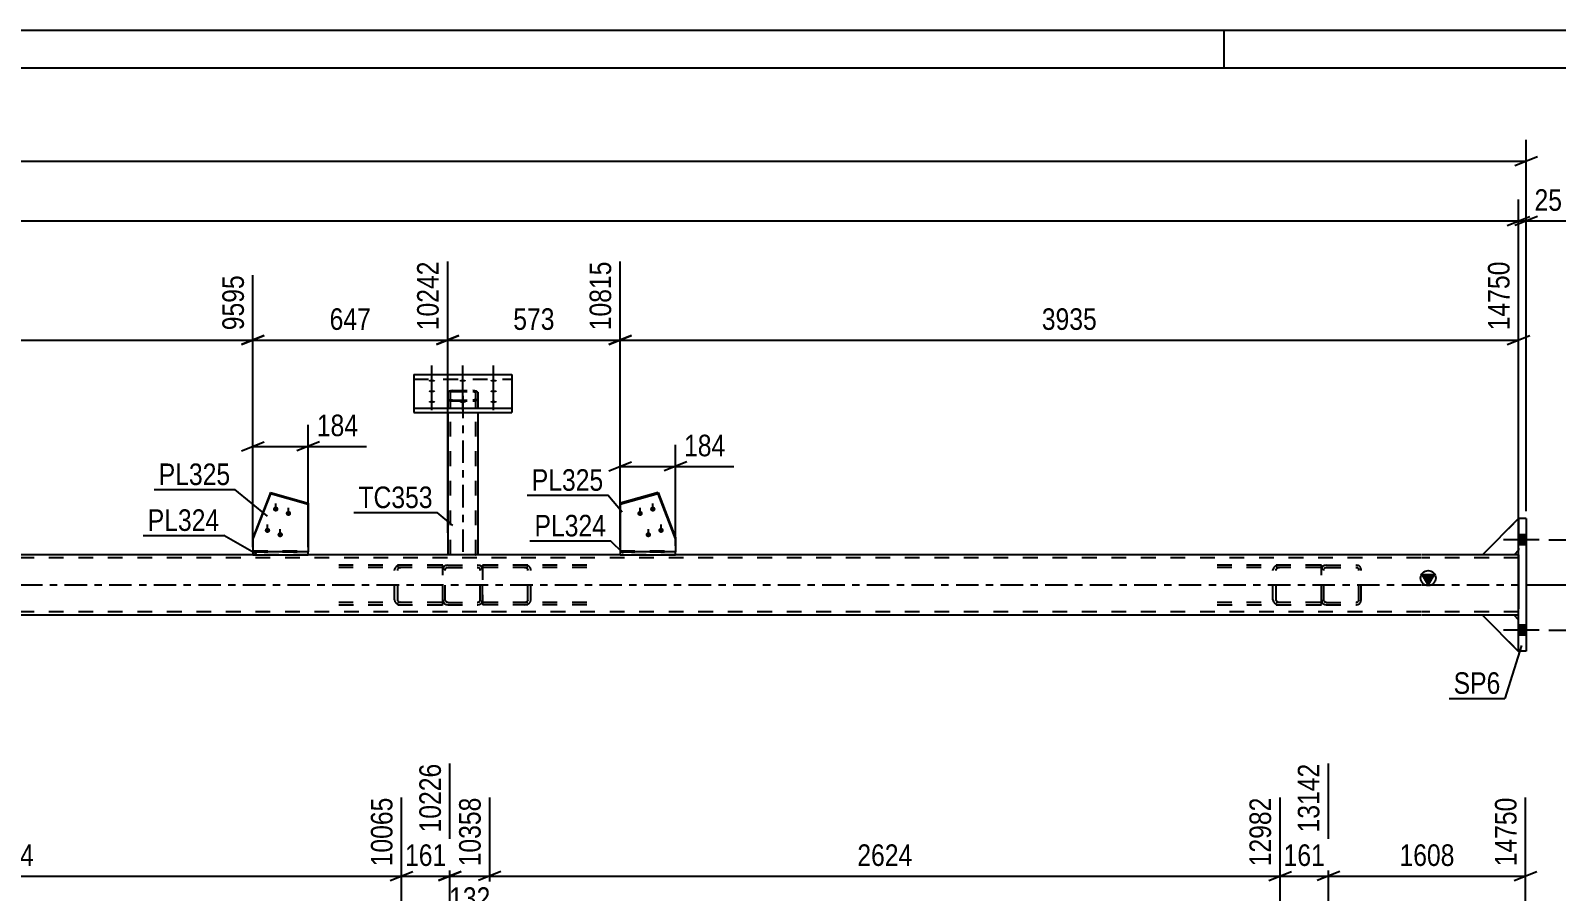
# Model space of a CAD drawing. Header units: millimetres. Extents: x 0 to 841, y 0 to 594.
# Drawn here: x 472.5 to 675.1, y 479.6 to 594 of the extents above; entities that cross this region are included whole.
import ezdxf

# ---------------------------------------------------------------- set-up
doc = ezdxf.new("R2010")
doc.units = ezdxf.units.MM
doc.linetypes.add('DXK_LINE_DOT2', pattern=[3.9198, 1.9599, -1.9599])
doc.linetypes.add('DXK_LINE_DOT3', pattern=[5.9187, 2.979, -0.9799, 0.9799, -0.9799])
doc.styles.add('Arial Narrow', font='ARIALN.TTF', dxfattribs={"height": 0.2})

# ---------------------------------------------------------------- blocks, each defined once
blk = doc.blocks.new('Unknown-122570250-1133')
at = {"color": 5, "linetype": 'Continuous'}
for p, q in [((841, 594), (0, 594)), ((631, 589), (631, 594)), ((836, 589), (5, 589))]:
    blk.add_line(p, q, dxfattribs=at)
blk = doc.blocks.new('Part-122570250-2757 - 2685')
at = {"color": 7, "linetype": 'DXK_LINE_DOT2'}
for p, q in [((527.95, 546.03), (527.9, 545.95)), ((527.9, 545.95), (527.9, 543.26)), ((528.09, 546.1), (527.95, 546.03)), ((528.29, 546.15), (528.09, 546.1)), ((528.22, 545.95), (528.24, 545.99)), ((528.22, 545.95), (528.22, 524.37)), ((528.24, 545.99), (528.31, 546.03)), ((528.54, 546.17), (528.29, 546.15)), ((528.31, 546.03), (528.42, 546.05)), ((528.42, 546.05), (528.54, 546.06)), ((528.54, 546.17), (531.26, 546.17)), ((528.54, 546.06), (531.26, 546.06)), ((531.5, 546.15), (531.26, 546.17)), ((531.26, 546.06), (531.38, 546.05)), ((531.38, 546.05), (531.48, 546.03)), ((531.48, 546.03), (531.55, 545.99)), ((531.71, 546.1), (531.5, 546.15)), ((531.55, 545.99), (531.58, 545.95)), ((531.58, 545.95), (531.58, 524.37)), ((531.85, 546.03), (531.71, 546.1)), ((531.9, 545.95), (531.85, 546.03)), ((531.9, 545.95), (531.9, 543.26)), ((527.9, 545.02), (527.95, 544.93)), ((527.95, 544.93), (528.09, 544.86)), ((528.09, 544.86), (528.29, 544.82)), ((528.24, 544.98), (528.22, 545.02)), ((528.31, 544.94), (528.24, 544.98)), ((528.29, 544.82), (528.54, 544.8)), ((528.42, 544.92), (528.31, 544.94)), ((528.54, 544.91), (528.42, 544.92)), ((528.54, 544.91), (531.26, 544.91)), ((528.54, 544.8), (531.26, 544.8)), ((531.38, 544.92), (531.26, 544.91)), ((531.26, 544.8), (531.5, 544.82)), ((531.48, 544.94), (531.38, 544.92)), ((531.55, 544.98), (531.48, 544.94)), ((531.5, 544.82), (531.71, 544.86)), ((531.58, 545.02), (531.55, 544.98)), ((531.71, 544.86), (531.85, 544.93)), ((531.85, 544.93), (531.9, 545.02)), ((527.91, 524.37), (527.9, 524.37)), ((527.9, 524.37), (527.91, 524.37)), ((531.55, 524.37), (531.58, 524.37)), ((531.9, 524.37), (531.89, 524.37)), ((531.89, 524.37), (531.9, 524.37))]:
    blk.add_line(p, q, dxfattribs=at)
at = {"color": 7, "linetype": 'DXK_LINE_DOT3'}
blk.add_line((529.9, 545.48), (529.9, 524.37), dxfattribs=at)
at = {"color": 2, "linetype": 'Continuous'}
for p, q in [((527.9, 543.26), (527.9, 524.37)), ((531.9, 543.26), (531.9, 524.37)), ((531.85, 524.37), (527.91, 524.37)), ((531.89, 524.37), (531.85, 524.37))]:
    blk.add_line(p, q, dxfattribs=at)
blk = doc.blocks.new('Part-122570250-2693 - 2685')
at = {"color": 2, "linetype": 'Continuous'}
for p, q in [((523.4, 548.31), (536.4, 548.31)), ((523.4, 548.31), (523.4, 543.26)), ((536.4, 548.31), (536.4, 543.26)), ((523.4, 543.86), (536.4, 543.86)), ((523.4, 543.26), (536.4, 543.26))]:
    blk.add_line(p, q, dxfattribs=at)
at = {"color": 7, "linetype": 'DXK_LINE_DOT2'}
blk.add_line((523.4, 547.71), (536.4, 547.71), dxfattribs=at)
blk = doc.blocks.new('Bolt-122570250-2695 - 2685')
at = {"linetype": 'Continuous'}
for points in [[(670.11, 527.03), (670.11, 525.71), (671.11, 525.71), (671.11, 527.03)], [(670.11, 527.03), (670.11, 525.71), (671.11, 525.71), (671.11, 527.03)], [(670.11, 515.03), (670.11, 513.71), (671.11, 513.71), (671.11, 515.03)], [(670.11, 515.03), (670.11, 513.71), (671.11, 513.71), (671.11, 515.03)]]:
    blk.add_hatch(color=1, dxfattribs=at).paths.add_polyline_path(points)
at = {"color": 1, "linetype": 'Continuous'}
for p, q in [((671.11, 527.03), (670.11, 527.03)), ((671.11, 527.03), (670.11, 527.03)), ((672.87, 526.37), (668.11, 526.37)), ((672.87, 526.37), (668.11, 526.37)), ((671.11, 525.71), (670.11, 525.71)), ((671.11, 525.71), (670.11, 525.71)), ((671.11, 515.03), (670.11, 515.03)), ((671.11, 515.03), (670.11, 515.03)), ((672.87, 514.37), (668.11, 514.37)), ((672.87, 514.37), (668.11, 514.37)), ((671.11, 513.71), (670.11, 513.71)), ((671.11, 513.71), (670.11, 513.71))]:
    blk.add_line(p, q, dxfattribs=at)
blk = doc.blocks.new('Part-122570250-2779 - 2685')
at = {"color": 2, "linetype": 'Continuous'}
for p, q in [((669.51, 516.34), (665.31, 516.34)), ((665.31, 516.34), (670.11, 511.54)), ((670.11, 515.74), (669.51, 516.34)), ((670.11, 511.57), (670.11, 511.54))]:
    blk.add_line(p, q, dxfattribs=at)
at = {"color": 7, "linetype": 'DXK_LINE_DOT2'}
blk.add_line((670.11, 511.54), (670.11, 515.74), dxfattribs=at)
blk = doc.blocks.new('Part-122570250-2785 - 2685')
at = {"color": 7, "linetype": 'DXK_LINE_DOT2'}
for p, q in [((665.31, 524.37), (670.11, 529.17)), ((670.11, 529.17), (670.11, 524.97)), ((670.11, 524.97), (669.51, 524.37)), ((669.51, 524.37), (665.31, 524.37))]:
    blk.add_line(p, q, dxfattribs=at)
blk = doc.blocks.new('Part-122570250-2801 - 2685')
at = {"color": 7, "linetype": 'DXK_LINE_DOT2'}
for p, q in [((643.79, 523.01), (630.1, 523.01)), ((638.37, 523.01), (638.04, 522.96)), ((643.93, 522.99), (643.79, 523.01)), ((643.93, 517.75), (643.93, 522.99)), ((643.79, 522.69), (630.1, 522.69)), ((637.57, 522.61), (637.5, 522.37)), ((637.5, 518.37), (637.5, 522.37)), ((637.94, 522.37), (637.97, 522.49)), ((637.94, 518.37), (637.94, 522.37)), ((638.21, 522.66), (638.37, 522.69)), ((643.79, 522.69), (643.93, 522.67)), ((643.79, 518.05), (630.1, 518.05)), ((630.1, 517.73), (643.79, 517.73)), ((637.5, 518.37), (637.57, 518.12)), ((637.97, 518.24), (637.94, 518.37)), ((638.04, 517.78), (638.37, 517.73)), ((638.37, 518.05), (638.21, 518.07)), ((643.79, 518.05), (643.93, 518.07)), ((643.79, 517.73), (643.93, 517.75))]:
    blk.add_line(p, q, dxfattribs=at)
for centre, radius, start, end in [((638.24, 522.19), 0.792, 104.8339, 148.0221), ((638.31, 522.28), 0.396, 104.8339, 148.0221), ((638.24, 518.54), 0.792, 211.9779, 255.1661), ((638.31, 518.45), 0.396, 211.9779, 255.1661)]:
    blk.add_arc(centre, radius, start, end, dxfattribs=at)
blk = doc.blocks.new('Part-122570250-2737 - 2685')
at = {"linetype": 'Continuous'}
blk.add_hatch(color=2, dxfattribs=at).paths.add_polyline_path([(658.11, 520.37), (657.31, 521.77), (658.91, 521.77)])
at = {"color": 7, "linetype": 'DXK_LINE_DOT2'}
for p, q in [((657.21, 523.97), (169.26, 523.97)), ((509.39, 524.37), (502.04, 524.37)), ((531.89, 524.37), (527.91, 524.37)), ((558.17, 524.37), (550.81, 524.37)), ((670.11, 523.97), (657.31, 523.97)), ((669.51, 524.37), (665.31, 524.37)), ((670.11, 524.37), (670.11, 523.57)), ((670.11, 524.37), (670.11, 524.13)), ((657.21, 516.77), (169.26, 516.77)), ((670.11, 516.77), (657.31, 516.77)), ((670.11, 516.37), (670.11, 517.17))]:
    blk.add_line(p, q, dxfattribs=at)
at = {"color": 2, "linetype": 'Continuous'}
for p, q in [((502.04, 524.37), (324.84, 524.37)), ((527.91, 524.37), (509.39, 524.37)), ((550.81, 524.37), (531.89, 524.37)), ((657.21, 524.37), (558.17, 524.37)), ((665.31, 524.37), (657.31, 524.37)), ((670.11, 524.37), (669.51, 524.37)), ((670.11, 523.57), (670.11, 517.17)), ((658.11, 520.37), (657.31, 521.77)), ((657.31, 521.77), (658.91, 521.77)), ((658.91, 521.77), (658.11, 520.37)), ((657.21, 516.37), (169.26, 516.37)), ((670.11, 516.37), (657.31, 516.37))]:
    blk.add_line(p, q, dxfattribs=at)
at = {"color": 7, "linetype": 'DXK_LINE_DOT3'}
for p, q in [((169.26, 520.37), (657.21, 520.37)), ((657.31, 520.37), (670.11, 520.37))]:
    blk.add_line(p, q, dxfattribs=at)
at = {"color": 2, "linetype": 'Continuous'}
blk.add_circle((658.11, 521.27), 1, dxfattribs=at)
blk = doc.blocks.new('Bolt-122570250-2738 - 2685')
at = {"linetype": 'Continuous'}
for points in [[(553.45, 530.2), (553.52, 530.19), (553.6, 530.17), (553.66, 530.13), (553.72, 530.09), (553.76, 530.03), (553.79, 529.96), (553.81, 529.89), (553.81, 529.82), (553.79, 529.75), (553.76, 529.69), (553.72, 529.63), (553.66, 529.59), (553.6, 529.55), (553.52, 529.53), (553.45, 529.52), (553.37, 529.53), (553.3, 529.55), (553.24, 529.59), (553.18, 529.63), (553.14, 529.69), (553.11, 529.75), (553.09, 529.82), (553.09, 529.89), (553.11, 529.96), (553.14, 530.03), (553.18, 530.09), (553.24, 530.13), (553.3, 530.17), (553.37, 530.19)], [(555.14, 530.78), (555.22, 530.77), (555.29, 530.75), (555.35, 530.71), (555.41, 530.67), (555.45, 530.61), (555.48, 530.54), (555.5, 530.47), (555.5, 530.4), (555.48, 530.33), (555.45, 530.27), (555.41, 530.21), (555.35, 530.17), (555.29, 530.13), (555.22, 530.11), (555.14, 530.1), (555.07, 530.11), (554.99, 530.13), (554.93, 530.17), (554.87, 530.21), (554.83, 530.27), (554.8, 530.33), (554.78, 530.4), (554.78, 530.47), (554.8, 530.54), (554.83, 530.61), (554.87, 530.67), (554.93, 530.71), (554.99, 530.75), (555.07, 530.77)], [(554.55, 527.37), (554.62, 527.37), (554.69, 527.34), (554.76, 527.31), (554.81, 527.26), (554.86, 527.2), (554.89, 527.14), (554.9, 527.07), (554.9, 527), (554.89, 526.93), (554.86, 526.87), (554.81, 526.81), (554.76, 526.76), (554.69, 526.73), (554.62, 526.7), (554.55, 526.7), (554.47, 526.7), (554.4, 526.73), (554.33, 526.76), (554.28, 526.81), (554.23, 526.87), (554.2, 526.93), (554.19, 527), (554.19, 527.07), (554.2, 527.14), (554.23, 527.2), (554.28, 527.26), (554.33, 527.31), (554.4, 527.34), (554.47, 527.37)], [(556.24, 527.95), (556.31, 527.94), (556.38, 527.92), (556.45, 527.89), (556.5, 527.84), (556.55, 527.78), (556.58, 527.72), (556.6, 527.65), (556.6, 527.58), (556.58, 527.51), (556.55, 527.44), (556.5, 527.39), (556.45, 527.34), (556.38, 527.31), (556.31, 527.28), (556.24, 527.28), (556.16, 527.28), (556.09, 527.31), (556.03, 527.34), (555.97, 527.39), (555.93, 527.44), (555.89, 527.51), (555.88, 527.58), (555.88, 527.65), (555.89, 527.72), (555.93, 527.78), (555.97, 527.84), (556.03, 527.89), (556.09, 527.92), (556.16, 527.94)]]:
    blk.add_hatch(color=1, dxfattribs=at).paths.add_polyline_path(points)
at = {"color": 1, "linetype": 'Continuous'}
for p, q in [((555.14, 530.17), (555.14, 531.19)), ((553.45, 529.59), (553.45, 530.61)), ((554.55, 526.76), (554.55, 527.79)), ((556.24, 527.34), (556.24, 528.37))]:
    blk.add_line(p, q, dxfattribs=at)
blk = doc.blocks.new('Part-122570250-2760 - 2685')
at = {"color": 7, "linetype": 'DXK_LINE_DOT2'}
for p, q in [((527.9, 523.01), (527.65, 522.96)), ((527.9, 523.01), (531.9, 523.01)), ((532.14, 522.96), (531.9, 523.01)), ((527.31, 522.61), (527.26, 522.37)), ((527.26, 518.37), (527.26, 522.37)), ((527.58, 522.37), (527.6, 522.49)), ((527.58, 518.37), (527.58, 522.37)), ((527.78, 522.66), (527.9, 522.69)), ((527.9, 522.69), (531.9, 522.69)), ((531.9, 522.69), (532.02, 522.66)), ((532.19, 522.49), (532.22, 522.37)), ((532.22, 518.37), (532.22, 522.37)), ((532.54, 522.37), (532.49, 522.61)), ((532.54, 518.37), (532.54, 522.37)), ((527.26, 518.37), (527.31, 518.12)), ((527.6, 518.24), (527.58, 518.37)), ((527.65, 517.78), (527.9, 517.73)), ((527.9, 518.05), (527.78, 518.07)), ((527.9, 518.05), (531.9, 518.05)), ((527.9, 517.73), (531.9, 517.73)), ((532.02, 518.07), (531.9, 518.05)), ((531.9, 517.73), (532.14, 517.78)), ((532.22, 518.37), (532.19, 518.24)), ((532.49, 518.12), (532.54, 518.37))]:
    blk.add_line(p, q, dxfattribs=at)
for centre, radius, start, end in [((527.9, 522.37), 0.64, 112.5, 157.5), ((531.9, 522.37), 0.64, 22.5, 67.5), ((527.9, 522.37), 0.32, 112.5, 157.5), ((531.9, 522.37), 0.32, 22.5, 67.5), ((527.9, 518.37), 0.64, 202.5, 247.5), ((527.9, 518.37), 0.32, 202.5, 247.5), ((531.9, 518.37), 0.32, 292.5, 337.5), ((531.9, 518.37), 0.64, 292.5, 337.5)]:
    blk.add_arc(centre, radius, start, end, dxfattribs=at)
blk = doc.blocks.new('Part-122570250-2761 - 2685')
at = {"color": 7, "linetype": 'DXK_LINE_DOT2'}
for p, q in [((644.57, 523.01), (644.32, 522.96)), ((644.57, 523.01), (648.57, 523.01)), ((648.81, 522.96), (648.57, 523.01)), ((643.97, 522.61), (643.93, 522.37)), ((643.93, 518.37), (643.93, 522.37)), ((644.25, 522.37), (644.27, 522.49)), ((644.25, 518.37), (644.25, 522.37)), ((644.44, 522.66), (644.57, 522.69)), ((644.57, 522.69), (648.57, 522.69)), ((648.57, 522.69), (648.69, 522.66)), ((648.86, 522.49), (648.89, 522.37)), ((648.89, 518.37), (648.89, 522.37)), ((649.21, 522.37), (649.16, 522.61)), ((649.21, 518.37), (649.21, 522.37)), ((643.93, 518.37), (643.97, 518.12)), ((644.27, 518.24), (644.25, 518.37)), ((644.32, 517.78), (644.57, 517.73)), ((644.57, 518.05), (644.44, 518.07)), ((644.57, 518.05), (648.57, 518.05)), ((644.57, 517.73), (648.57, 517.73)), ((648.69, 518.07), (648.57, 518.05)), ((648.57, 517.73), (648.81, 517.78)), ((648.89, 518.37), (648.86, 518.24)), ((649.16, 518.12), (649.21, 518.37))]:
    blk.add_line(p, q, dxfattribs=at)
for centre, radius, start, end in [((644.57, 522.37), 0.64, 112.5, 157.5), ((648.57, 522.37), 0.64, 22.5, 67.5), ((644.57, 522.37), 0.32, 112.5, 157.5), ((648.57, 522.37), 0.32, 22.5, 67.5), ((644.57, 518.37), 0.64, 202.5, 247.5), ((644.57, 518.37), 0.32, 202.5, 247.5), ((648.57, 518.37), 0.32, 292.5, 337.5), ((648.57, 518.37), 0.64, 292.5, 337.5)]:
    blk.add_arc(centre, radius, start, end, dxfattribs=at)
blk = doc.blocks.new('Part-122570250-2828 - 2685')
at = {"color": 2, "linetype": 'Continuous'}
for p, q in [((504.37, 532.64), (502.04, 526.64)), ((504.37, 532.48), (502.04, 526.48)), ((504.37, 532.48), (504.37, 532.64)), ((504.37, 532.64), (509.39, 531.21)), ((509.39, 531.05), (504.37, 532.48)), ((509.39, 531.21), (509.39, 524.77)), ((502.04, 526.64), (502.04, 524.77))]:
    blk.add_line(p, q, dxfattribs=at)
at = {"color": 7, "linetype": 'DXK_LINE_DOT2'}
for p, q in [((502.04, 524.91), (509.39, 524.91)), ((502.04, 524.77), (502.04, 524.75)), ((502.04, 524.75), (502.04, 524.77)), ((502.04, 524.75), (509.39, 524.75)), ((509.39, 524.75), (509.39, 524.77)), ((509.39, 524.77), (509.39, 524.75))]:
    blk.add_line(p, q, dxfattribs=at)
blk = doc.blocks.new('Part-122570250-2824 - 2685')
at = {"color": 2, "linetype": 'Continuous'}
for p, q in [((670.11, 511.57), (670.11, 529.17)), ((671.11, 529.17), (670.11, 529.17)), ((671.11, 529.17), (671.11, 511.57)), ((671.11, 511.57), (670.11, 511.57))]:
    blk.add_line(p, q, dxfattribs=at)
blk = doc.blocks.new('Part-122570250-2776 - 2685')
at = {"color": 7, "linetype": 'DXK_LINE_DOT2'}
for p, q in [((532.67, 523.01), (532.54, 522.99)), ((532.54, 522.99), (532.54, 517.75)), ((546.37, 523.01), (532.67, 523.01)), ((538.42, 522.96), (538.09, 523.01)), ((532.67, 522.69), (532.54, 522.67)), ((546.37, 522.69), (532.67, 522.69)), ((538.09, 522.69), (538.26, 522.66)), ((538.49, 522.49), (538.53, 522.37)), ((538.53, 518.37), (538.53, 522.37)), ((538.96, 522.37), (538.89, 522.61)), ((538.96, 518.37), (538.96, 522.37)), ((532.54, 518.07), (532.67, 518.05)), ((532.67, 517.73), (532.54, 517.75)), ((546.37, 518.05), (532.67, 518.05)), ((546.37, 517.73), (532.67, 517.73)), ((538.26, 518.07), (538.09, 518.05)), ((538.09, 517.73), (538.42, 517.78)), ((538.53, 518.37), (538.49, 518.24)), ((538.89, 518.12), (538.96, 518.37))]:
    blk.add_line(p, q, dxfattribs=at)
for centre, radius, start, end in [((538.22, 522.19), 0.792, 31.978, 75.1661), ((538.16, 522.28), 0.396, 31.978, 75.1661), ((538.16, 518.45), 0.396, 284.8339, 328.022), ((538.22, 518.54), 0.792, 284.8339, 328.022)]:
    blk.add_arc(centre, radius, start, end, dxfattribs=at)
blk = doc.blocks.new('Part-122570250-2782 - 2685')
at = {"color": 2, "linetype": 'Continuous'}
for p, q in [((665.31, 524.37), (670.11, 529.17)), ((670.11, 524.97), (669.51, 524.37)), ((669.51, 524.37), (665.31, 524.37))]:
    blk.add_line(p, q, dxfattribs=at)
at = {"color": 7, "linetype": 'DXK_LINE_DOT2'}
blk.add_line((670.11, 524.97), (670.11, 529.17), dxfattribs=at)
blk = doc.blocks.new('Part-122570250-2789 - 2685')
at = {"color": 7, "linetype": 'DXK_LINE_DOT2'}
for p, q in [((665.31, 524.37), (670.11, 529.17)), ((670.11, 529.17), (670.11, 524.97)), ((670.11, 524.97), (669.51, 524.37)), ((669.51, 524.37), (665.31, 524.37))]:
    blk.add_line(p, q, dxfattribs=at)
blk = doc.blocks.new('Part-122570250-2790 - 2685')
at = {"color": 2, "linetype": 'Continuous'}
for p, q in [((550.81, 524.77), (550.81, 524.37)), ((558.17, 524.77), (550.81, 524.77)), ((550.81, 524.37), (558.17, 524.37)), ((558.17, 524.37), (558.17, 524.77))]:
    blk.add_line(p, q, dxfattribs=at)
blk = doc.blocks.new('Part-122570250-2793 - 2685')
at = {"color": 2, "linetype": 'Continuous'}
for p, q in [((502.04, 524.77), (502.04, 524.37)), ((509.39, 524.77), (502.04, 524.77)), ((502.04, 524.37), (509.39, 524.37)), ((509.39, 524.37), (509.39, 524.77))]:
    blk.add_line(p, q, dxfattribs=at)
blk = doc.blocks.new('Part-122570250-2798 - 2685')
at = {"color": 7, "linetype": 'DXK_LINE_DOT2'}
for p, q in [((669.51, 516.34), (665.31, 516.34)), ((665.31, 516.34), (670.11, 511.54)), ((670.11, 515.74), (669.51, 516.34)), ((670.11, 511.54), (670.11, 515.74))]:
    blk.add_line(p, q, dxfattribs=at)
blk = doc.blocks.new('Part-122570250-2800 - 2685')
at = {"color": 7, "linetype": 'DXK_LINE_DOT2'}
for p, q in [((527.12, 523.01), (513.43, 523.01)), ((521.7, 523.01), (521.37, 522.96)), ((527.26, 522.99), (527.12, 523.01)), ((527.26, 517.75), (527.26, 522.99)), ((527.12, 522.69), (513.43, 522.69)), ((520.9, 522.61), (520.84, 522.37)), ((520.84, 518.37), (520.84, 522.37)), ((521.27, 522.37), (521.3, 522.49)), ((521.27, 518.37), (521.27, 522.37)), ((521.54, 522.66), (521.7, 522.69)), ((527.12, 522.69), (527.26, 522.67)), ((527.12, 518.05), (513.43, 518.05)), ((513.43, 517.73), (527.12, 517.73)), ((520.84, 518.37), (520.9, 518.12)), ((521.3, 518.24), (521.27, 518.37)), ((521.37, 517.78), (521.7, 517.73)), ((521.7, 518.05), (521.54, 518.07)), ((527.12, 518.05), (527.26, 518.07)), ((527.12, 517.73), (527.26, 517.75))]:
    blk.add_line(p, q, dxfattribs=at)
for centre, radius, start, end in [((521.58, 522.19), 0.792, 104.8339, 148.0221), ((521.64, 522.28), 0.396, 104.8339, 148.0221), ((521.58, 518.54), 0.792, 211.9779, 255.1661), ((521.64, 518.45), 0.396, 211.9779, 255.1661)]:
    blk.add_arc(centre, radius, start, end, dxfattribs=at)
blk = doc.blocks.new('Part-122570250-2809 - 2685')
at = {"color": 7, "linetype": 'DXK_LINE_DOT2'}
for p, q in [((669.51, 516.34), (665.31, 516.34)), ((665.31, 516.34), (670.11, 511.54)), ((670.11, 515.74), (669.51, 516.34)), ((670.11, 511.54), (670.11, 515.74))]:
    blk.add_line(p, q, dxfattribs=at)
blk = doc.blocks.new('Bolt-122570250-2810 - 2685')
at = {"linetype": 'Continuous'}
for points in [[(505.06, 530.78), (505.14, 530.77), (505.21, 530.75), (505.28, 530.71), (505.33, 530.67), (505.38, 530.61), (505.41, 530.54), (505.42, 530.47), (505.42, 530.4), (505.41, 530.33), (505.38, 530.27), (505.33, 530.21), (505.28, 530.17), (505.21, 530.13), (505.14, 530.11), (505.06, 530.1), (504.99, 530.11), (504.92, 530.13), (504.85, 530.17), (504.8, 530.21), (504.75, 530.27), (504.72, 530.33), (504.71, 530.4), (504.71, 530.47), (504.72, 530.54), (504.75, 530.61), (504.8, 530.67), (504.85, 530.71), (504.92, 530.75), (504.99, 530.77)], [(506.76, 530.2), (506.83, 530.19), (506.9, 530.17), (506.97, 530.13), (507.02, 530.09), (507.07, 530.03), (507.1, 529.96), (507.11, 529.89), (507.11, 529.82), (507.1, 529.75), (507.07, 529.69), (507.02, 529.63), (506.97, 529.59), (506.9, 529.55), (506.83, 529.53), (506.76, 529.52), (506.68, 529.53), (506.61, 529.55), (506.54, 529.59), (506.49, 529.63), (506.44, 529.69), (506.41, 529.75), (506.4, 529.82), (506.4, 529.89), (506.41, 529.96), (506.44, 530.03), (506.49, 530.09), (506.54, 530.13), (506.61, 530.17), (506.68, 530.19)], [(503.97, 527.95), (504.04, 527.94), (504.11, 527.92), (504.18, 527.89), (504.24, 527.84), (504.28, 527.78), (504.31, 527.72), (504.33, 527.65), (504.33, 527.58), (504.31, 527.51), (504.28, 527.44), (504.24, 527.39), (504.18, 527.34), (504.11, 527.31), (504.04, 527.28), (503.97, 527.28), (503.89, 527.28), (503.82, 527.31), (503.76, 527.34), (503.7, 527.39), (503.66, 527.44), (503.63, 527.51), (503.61, 527.58), (503.61, 527.65), (503.63, 527.72), (503.66, 527.78), (503.7, 527.84), (503.76, 527.89), (503.82, 527.92), (503.89, 527.94)], [(505.66, 527.37), (505.73, 527.37), (505.81, 527.34), (505.87, 527.31), (505.93, 527.26), (505.97, 527.2), (506, 527.14), (506.02, 527.07), (506.02, 527), (506, 526.93), (505.97, 526.87), (505.93, 526.81), (505.87, 526.76), (505.81, 526.73), (505.73, 526.7), (505.66, 526.7), (505.58, 526.7), (505.51, 526.73), (505.45, 526.76), (505.39, 526.81), (505.35, 526.87), (505.32, 526.93), (505.3, 527), (505.3, 527.07), (505.32, 527.14), (505.35, 527.2), (505.39, 527.26), (505.45, 527.31), (505.51, 527.34), (505.58, 527.37)]]:
    blk.add_hatch(color=1, dxfattribs=at).paths.add_polyline_path(points)
at = {"color": 1, "linetype": 'Continuous'}
for p, q in [((505.06, 530.17), (505.06, 531.19)), ((506.76, 529.59), (506.76, 530.61)), ((503.97, 527.34), (503.97, 528.37)), ((505.66, 526.76), (505.66, 527.79))]:
    blk.add_line(p, q, dxfattribs=at)
blk = doc.blocks.new('Bolt-122570250-2812 - 2685')
at = {"linetype": 'Continuous'}
for points in [[(525.8, 547.34), (525.71, 547.34), (525.62, 547.35), (525.54, 547.36), (525.47, 547.39), (525.42, 547.41), (525.38, 547.44), (525.36, 547.47), (525.36, 547.5), (525.38, 547.53), (525.42, 547.56), (525.47, 547.59), (525.54, 547.61), (525.62, 547.62), (525.71, 547.63), (525.8, 547.64), (525.89, 547.63), (525.98, 547.62), (526.06, 547.61), (526.13, 547.59), (526.18, 547.56), (526.22, 547.53), (526.24, 547.5), (526.24, 547.47), (526.22, 547.44), (526.18, 547.41), (526.13, 547.39), (526.06, 547.36), (525.98, 547.35), (525.89, 547.34)], [(529.9, 547.34), (529.81, 547.34), (529.72, 547.35), (529.64, 547.36), (529.57, 547.39), (529.52, 547.41), (529.48, 547.44), (529.46, 547.47), (529.46, 547.5), (529.48, 547.53), (529.52, 547.56), (529.57, 547.59), (529.64, 547.61), (529.72, 547.62), (529.81, 547.63), (529.9, 547.64), (529.99, 547.63), (530.08, 547.62), (530.16, 547.61), (530.23, 547.59), (530.28, 547.56), (530.32, 547.53), (530.34, 547.5), (530.34, 547.47), (530.32, 547.44), (530.28, 547.41), (530.23, 547.39), (530.16, 547.36), (530.08, 547.35), (529.99, 547.34)], [(534, 547.34), (533.91, 547.34), (533.82, 547.35), (533.74, 547.36), (533.67, 547.39), (533.62, 547.41), (533.58, 547.44), (533.56, 547.47), (533.56, 547.5), (533.58, 547.53), (533.62, 547.56), (533.67, 547.59), (533.74, 547.61), (533.82, 547.62), (533.91, 547.63), (534, 547.64), (534.09, 547.63), (534.18, 547.62), (534.26, 547.61), (534.33, 547.59), (534.38, 547.56), (534.42, 547.53), (534.44, 547.5), (534.44, 547.47), (534.42, 547.44), (534.38, 547.41), (534.33, 547.39), (534.26, 547.36), (534.18, 547.35), (534.09, 547.34)], [(525.8, 545.93), (525.71, 545.94), (525.62, 545.95), (525.54, 545.96), (525.47, 545.98), (525.42, 546.01), (525.38, 546.04), (525.36, 546.07), (525.36, 546.1), (525.38, 546.13), (525.42, 546.16), (525.47, 546.19), (525.54, 546.21), (525.62, 546.22), (525.71, 546.23), (525.8, 546.23), (525.89, 546.23), (525.98, 546.22), (526.06, 546.21), (526.13, 546.19), (526.18, 546.16), (526.22, 546.13), (526.24, 546.1), (526.24, 546.07), (526.22, 546.04), (526.18, 546.01), (526.13, 545.98), (526.06, 545.96), (525.98, 545.95), (525.89, 545.94)], [(534, 545.93), (533.91, 545.94), (533.82, 545.95), (533.74, 545.96), (533.67, 545.98), (533.62, 546.01), (533.58, 546.04), (533.56, 546.07), (533.56, 546.1), (533.58, 546.13), (533.62, 546.16), (533.67, 546.19), (533.74, 546.21), (533.82, 546.22), (533.91, 546.23), (534, 546.23), (534.09, 546.23), (534.18, 546.22), (534.26, 546.21), (534.33, 546.19), (534.38, 546.16), (534.42, 546.13), (534.44, 546.1), (534.44, 546.07), (534.42, 546.04), (534.38, 546.01), (534.33, 545.98), (534.26, 545.96), (534.18, 545.95), (534.09, 545.94)], [(525.8, 544.53), (525.71, 544.53), (525.62, 544.54), (525.54, 544.56), (525.47, 544.58), (525.42, 544.61), (525.38, 544.64), (525.36, 544.67), (525.36, 544.7), (525.38, 544.73), (525.42, 544.76), (525.47, 544.78), (525.54, 544.8), (525.62, 544.82), (525.71, 544.83), (525.8, 544.83), (525.89, 544.83), (525.98, 544.82), (526.06, 544.8), (526.13, 544.78), (526.18, 544.76), (526.22, 544.73), (526.24, 544.7), (526.24, 544.67), (526.22, 544.64), (526.18, 544.61), (526.13, 544.58), (526.06, 544.56), (525.98, 544.54), (525.89, 544.53)], [(529.9, 544.53), (529.81, 544.53), (529.72, 544.54), (529.64, 544.56), (529.57, 544.58), (529.52, 544.61), (529.48, 544.64), (529.46, 544.67), (529.46, 544.7), (529.48, 544.73), (529.52, 544.76), (529.57, 544.78), (529.64, 544.8), (529.72, 544.82), (529.81, 544.83), (529.9, 544.83), (529.99, 544.83), (530.08, 544.82), (530.16, 544.8), (530.23, 544.78), (530.28, 544.76), (530.32, 544.73), (530.34, 544.7), (530.34, 544.67), (530.32, 544.64), (530.28, 544.61), (530.23, 544.58), (530.16, 544.56), (530.08, 544.54), (529.99, 544.53)], [(534, 544.53), (533.91, 544.53), (533.82, 544.54), (533.74, 544.56), (533.67, 544.58), (533.62, 544.61), (533.58, 544.64), (533.56, 544.67), (533.56, 544.7), (533.58, 544.73), (533.62, 544.76), (533.67, 544.78), (533.74, 544.8), (533.82, 544.82), (533.91, 544.83), (534, 544.83), (534.09, 544.83), (534.18, 544.82), (534.26, 544.8), (534.33, 544.78), (534.38, 544.76), (534.42, 544.73), (534.44, 544.7), (534.44, 544.67), (534.42, 544.64), (534.38, 544.61), (534.33, 544.58), (534.26, 544.56), (534.18, 544.54), (534.09, 544.53)]]:
    blk.add_hatch(color=1, dxfattribs=at).paths.add_polyline_path(points)
at = {"color": 1, "linetype": 'Continuous'}
for p, q in [((525.8, 546.4), (525.8, 549.52)), ((529.9, 546.4), (529.9, 549.52)), ((534, 546.4), (534, 549.52)), ((525.8, 544.99), (525.8, 548.11)), ((534, 544.99), (534, 548.11)), ((525.8, 543.59), (525.8, 546.71)), ((529.9, 543.59), (529.9, 546.71)), ((534, 543.59), (534, 546.71))]:
    blk.add_line(p, q, dxfattribs=at)
blk = doc.blocks.new('Part-122570250-2829 - 2685')
at = {"color": 2, "linetype": 'Continuous'}
for p, q in [((555.84, 532.64), (550.81, 531.21)), ((555.84, 532.48), (550.81, 531.05)), ((550.81, 531.21), (550.81, 524.77)), ((555.84, 532.48), (555.84, 532.64)), ((555.84, 532.64), (558.17, 526.64)), ((558.17, 526.48), (555.84, 532.48)), ((558.17, 526.64), (558.17, 524.77))]:
    blk.add_line(p, q, dxfattribs=at)
at = {"color": 7, "linetype": 'DXK_LINE_DOT2'}
for p, q in [((550.81, 524.91), (558.17, 524.91)), ((550.81, 524.77), (550.81, 524.75)), ((550.81, 524.75), (550.81, 524.77)), ((550.81, 524.75), (558.17, 524.75)), ((558.17, 524.75), (558.17, 524.77)), ((558.17, 524.77), (558.17, 524.75))]:
    blk.add_line(p, q, dxfattribs=at)
blk = doc.blocks.new('StraightDimension-122570250-2089 - 1510')
at = {"color": 7, "linetype": 'Continuous'}
for p, q in [((644.86, 450.71), (644.86, 496.63)), ((671.04, 462.71), (671.04, 492.13)), ((646.36, 482.29), (643.36, 481.09)), ((644.86, 481.69), (671.04, 481.69)), ((669.54, 481.09), (672.54, 482.29))]:
    blk.add_line(p, q, dxfattribs=at)
at = {"color": 0, "linetype": 'Continuous'}
blk.add_wipeout([(670.44, 492.73), (666.24, 492.73), (666.24, 482.39), (670.44, 482.39)], dxfattribs=at)
at = {"color": 0}
blk.add_wipeout([(662.21, 482.44), (662.21, 486.64), (653.7, 486.64), (653.7, 482.44)], dxfattribs=at)
at = {"color": 3, "linetype": 'Continuous', "style": 'Arial Narrow'}
blk.add_text('14750', height=2.863, rotation=90.0002, dxfattribs=at).set_placement((669.84, 482.99))
at = {"color": 3, "style": 'Arial Narrow'}
blk.add_text('1608', height=2.863, dxfattribs=at).set_placement((654.3, 483.04))
blk = doc.blocks.new('StraightDimension-122570250-2095 - 1510')
at = {"color": 7, "linetype": 'Continuous'}
for p, q in [((644.86, 450.71), (644.86, 496.63)), ((638.44, 450.71), (638.44, 492.13)), ((636.94, 481.09), (639.94, 482.29)), ((638.44, 481.69), (644.86, 481.69)), ((646.36, 482.29), (643.36, 481.09))]:
    blk.add_line(p, q, dxfattribs=at)
at = {"color": 0}
blk.add_wipeout([(644.99, 482.44), (644.99, 486.64), (638.31, 486.64), (638.31, 482.44)], dxfattribs=at)
at = {"color": 0, "linetype": 'Continuous'}
blk.add_wipeout([(644.26, 497.23), (640.06, 497.23), (640.06, 486.89), (644.26, 486.89)], dxfattribs=at)
at = {"color": 3, "linetype": 'Continuous', "style": 'Arial Narrow'}
blk.add_text('13142', height=2.863, rotation=90.0002, dxfattribs=at).set_placement((643.66, 487.49))
at = {"color": 3, "style": 'Arial Narrow'}
blk.add_text('161', height=2.863, dxfattribs=at).set_placement((638.91, 483.04))
blk = doc.blocks.new('StraightDimension-122570250-2106 - 1510')
at = {"color": 7, "linetype": 'Continuous'}
for p, q in [((533.48, 450.71), (533.48, 492.13)), ((638.44, 450.71), (638.44, 492.13)), ((534.98, 482.29), (531.98, 481.09)), ((533.48, 481.69), (638.44, 481.69)), ((636.94, 481.09), (639.94, 482.29))]:
    blk.add_line(p, q, dxfattribs=at)
at = {"color": 0, "linetype": 'Continuous'}
blk.add_wipeout([(637.84, 492.73), (633.64, 492.73), (633.64, 482.39), (637.84, 482.39)], dxfattribs=at)
at = {"color": 0}
blk.add_wipeout([(590.21, 482.44), (590.21, 486.64), (581.7, 486.64), (581.7, 482.44)], dxfattribs=at)
at = {"color": 3, "linetype": 'Continuous', "style": 'Arial Narrow'}
blk.add_text('12982', height=2.863, rotation=90.0002, dxfattribs=at).set_placement((637.24, 482.99))
at = {"color": 3, "style": 'Arial Narrow'}
blk.add_text('2624', height=2.863, dxfattribs=at).set_placement((582.3, 483.04))
blk = doc.blocks.new('StraightDimension-122570250-2117 - 1510')
at = {"color": 7, "linetype": 'Continuous'}
for p, q in [((528.2, 450.71), (528.2, 496.63)), ((533.48, 450.71), (533.48, 492.13)), ((526.7, 481.09), (529.7, 482.29)), ((528.2, 481.69), (533.48, 481.69)), ((534.98, 482.29), (531.98, 481.09))]:
    blk.add_line(p, q, dxfattribs=at)
at = {"color": 0, "linetype": 'Continuous'}
blk.add_wipeout([(532.88, 492.73), (528.68, 492.73), (528.68, 482.39), (532.88, 482.39)], dxfattribs=at)
at = {"color": 0}
blk.add_wipeout([(534.18, 476.74), (534.18, 480.94), (527.49, 480.94), (527.49, 476.74)], dxfattribs=at)
at = {"color": 3, "linetype": 'Continuous', "style": 'Arial Narrow'}
blk.add_text('10358', height=2.863, rotation=90.0002, dxfattribs=at).set_placement((532.28, 482.99))
at = {"color": 3, "style": 'Arial Narrow'}
blk.add_text('132', height=2.863, dxfattribs=at).set_placement((528.09, 477.34))
blk = doc.blocks.new('StraightDimension-122570250-2125 - 1510')
at = {"color": 7, "linetype": 'Continuous'}
for p, q in [((528.2, 450.71), (528.2, 496.63)), ((521.77, 450.71), (521.77, 492.13)), ((520.27, 481.09), (523.27, 482.29)), ((521.77, 481.69), (528.2, 481.69)), ((529.7, 482.29), (526.7, 481.09))]:
    blk.add_line(p, q, dxfattribs=at)
at = {"color": 0}
blk.add_wipeout([(528.33, 482.44), (528.33, 486.64), (521.64, 486.64), (521.64, 482.44)], dxfattribs=at)
at = {"color": 0, "linetype": 'Continuous'}
blk.add_wipeout([(527.6, 497.23), (523.4, 497.23), (523.4, 486.89), (527.6, 486.89)], dxfattribs=at)
at = {"color": 3, "linetype": 'Continuous', "style": 'Arial Narrow'}
blk.add_text('10226', height=2.863, rotation=90.0002, dxfattribs=at).set_placement((527, 487.49))
at = {"color": 3, "style": 'Arial Narrow'}
blk.add_text('161', height=2.863, dxfattribs=at).set_placement((522.24, 483.04))
blk = doc.blocks.new('StraightDimension-122570250-2136 - 1510')
at = {"color": 7, "linetype": 'Continuous'}
for p, q in [((521.77, 450.71), (521.77, 492.13)), ((416.81, 450.71), (416.81, 490.3)), ((418.31, 482.29), (415.31, 481.09)), ((416.81, 481.69), (521.77, 481.69)), ((520.27, 481.09), (523.27, 482.29))]:
    blk.add_line(p, q, dxfattribs=at)
at = {"color": 0, "linetype": 'Continuous'}
blk.add_wipeout([(521.17, 492.73), (516.97, 492.73), (516.97, 482.39), (521.17, 482.39)], dxfattribs=at)
at = {"color": 0}
blk.add_wipeout([(473.55, 482.44), (473.55, 486.64), (465.04, 486.64), (465.04, 482.44)], dxfattribs=at)
at = {"color": 3, "linetype": 'Continuous', "style": 'Arial Narrow'}
blk.add_text('10065', height=2.863, rotation=90.0002, dxfattribs=at).set_placement((520.57, 482.99))
at = {"color": 3, "style": 'Arial Narrow'}
blk.add_text('2624', height=2.863, dxfattribs=at).set_placement((465.64, 483.04))
blk = doc.blocks.new('StraightDimension-122570250-2906 - 2685')
at = {"color": 7, "linetype": 'Continuous'}
for p, q in [((670.11, 530.17), (670.11, 571.56)), ((671.11, 530.17), (671.11, 571.56)), ((668.61, 568.11), (671.61, 569.31)), ((672.61, 569.31), (669.61, 568.11)), ((670.11, 568.71), (671.11, 568.71))]:
    blk.add_line(p, q, dxfattribs=at)
at = {"color": 0}
blk.add_wipeout([(676.49, 569.46), (676.49, 573.66), (671.63, 573.66), (671.63, 569.46)], dxfattribs=at)
at = {"color": 7, "linetype": 'Continuous'}
blk.add_line((671.11, 568.71), (677.01, 568.71), dxfattribs=at)
blk.add_line((671.11, 568.71), (677.01, 568.71), dxfattribs=at)
at = {"color": 3, "style": 'Arial Narrow'}
blk.add_text('25', height=2.863, dxfattribs=at).set_placement((672.23, 570.06))
blk = doc.blocks.new('StraightDimension-122570250-2854 - 2685')
at = {"color": 7, "linetype": 'Continuous'}
for p, q in [((670.11, 530.17), (670.11, 571.56)), ((156.36, 568.71), (670.11, 568.71)), ((668.61, 568.11), (671.61, 569.31))]:
    blk.add_line(p, q, dxfattribs=at)
blk = doc.blocks.new('StraightDimension-122570250-8498 - 2685')
at = {"color": 7, "linetype": 'Continuous'}
for p, q in [((502.04, 525.57), (502.04, 541.62)), ((509.39, 525.37), (509.39, 541.62)), ((500.54, 538.17), (503.54, 539.37)), ((510.89, 539.37), (507.89, 538.17)), ((502.04, 538.77), (509.39, 538.77))]:
    blk.add_line(p, q, dxfattribs=at)
at = {"color": 0}
blk.add_wipeout([(516.6, 539.52), (516.6, 543.72), (509.92, 543.72), (509.92, 539.52)], dxfattribs=at)
at = {"color": 7, "linetype": 'Continuous'}
blk.add_line((509.39, 538.77), (517.13, 538.77), dxfattribs=at)
blk.add_line((509.39, 538.77), (517.13, 538.77), dxfattribs=at)
at = {"color": 3, "style": 'Arial Narrow'}
blk.add_text('184', height=2.863, dxfattribs=at).set_placement((510.52, 540.12))
blk = doc.blocks.new('StraightDimension-122570250-2834 - 2685')
at = {"color": 7, "linetype": 'Continuous'}
for p, q in [((671.11, 530.17), (671.11, 579.5)), ((155.36, 576.65), (671.11, 576.65)), ((669.61, 576.05), (672.61, 577.25))]:
    blk.add_line(p, q, dxfattribs=at)
blk = doc.blocks.new('StraightDimension-122570250-3010 - 2685')
at = {"color": 7, "linetype": 'Continuous'}
for p, q in [((682.49, 521.87), (683.69, 518.87)), ((671.11, 520.37), (685.49, 520.37)), ((683.09, 514.37), (683.09, 520.37)), ((683.69, 512.87), (682.49, 515.87)), ((674.11, 514.37), (685.49, 514.37))]:
    blk.add_line(p, q, dxfattribs=at)
at = {"color": 0}
blk.add_wipeout([(682.34, 513.84), (678.14, 513.84), (678.14, 507.16), (682.34, 507.16)], dxfattribs=at)
at = {"color": 7, "linetype": 'Continuous'}
blk.add_line((683.09, 514.37), (683.09, 506.63), dxfattribs=at)
blk.add_line((683.09, 514.37), (683.09, 506.63), dxfattribs=at)
at = {"color": 3, "style": 'Arial Narrow'}
blk.add_text('150', height=2.863, rotation=90.0002, dxfattribs=at).set_placement((681.74, 507.76))
blk = doc.blocks.new('StraightDimension-122570250-3021 - 2685')
at = {"color": 7, "linetype": 'Continuous'}
for p, q in [((682.49, 527.87), (683.69, 524.87)), ((674.11, 526.37), (685.49, 526.37)), ((683.09, 520.37), (683.09, 526.37)), ((683.69, 518.87), (682.49, 521.87)), ((671.11, 520.37), (685.49, 520.37))]:
    blk.add_line(p, q, dxfattribs=at)
at = {"color": 0}
blk.add_wipeout([(682.34, 533.58), (678.14, 533.58), (678.14, 526.89), (682.34, 526.89)], dxfattribs=at)
at = {"color": 7, "linetype": 'Continuous'}
blk.add_line((683.09, 526.37), (683.09, 534.1), dxfattribs=at)
blk.add_line((683.09, 526.37), (683.09, 534.1), dxfattribs=at)
at = {"color": 3, "style": 'Arial Narrow'}
blk.add_text('150', height=2.863, rotation=90.0002, dxfattribs=at).set_placement((681.74, 527.49))
blk = doc.blocks.new('StraightDimension-122570250-8505 - 2685')
at = {"color": 7, "linetype": 'Continuous'}
for p, q in [((550.81, 525.57), (550.81, 538.95)), ((558.17, 525.57), (558.17, 538.95)), ((549.31, 535.5), (552.31, 536.7)), ((550.81, 536.1), (558.17, 536.1)), ((559.67, 536.7), (556.67, 535.5))]:
    blk.add_line(p, q, dxfattribs=at)
at = {"color": 0}
blk.add_wipeout([(565.38, 536.85), (565.38, 541.05), (558.69, 541.05), (558.69, 536.85)], dxfattribs=at)
at = {"color": 7, "linetype": 'Continuous'}
blk.add_line((558.17, 536.1), (565.9, 536.1), dxfattribs=at)
blk.add_line((558.17, 536.1), (565.9, 536.1), dxfattribs=at)
at = {"color": 3, "style": 'Arial Narrow'}
blk.add_text('184', height=2.863, dxfattribs=at).set_placement((559.29, 537.45))
blk = doc.blocks.new('StraightDimension-122570250-8719 - 2685')
at = {"color": 7, "linetype": 'Continuous'}
for p, q in [((550.81, 525.37), (550.81, 563.33)), ((670.11, 525.37), (670.11, 563.33)), ((552.31, 553.49), (549.31, 552.29)), ((668.61, 552.29), (671.61, 553.49)), ((550.81, 552.89), (670.11, 552.89))]:
    blk.add_line(p, q, dxfattribs=at)
at = {"color": 0, "linetype": 'Continuous'}
blk.add_wipeout([(669.51, 563.93), (665.31, 563.93), (665.31, 553.59), (669.51, 553.59)], dxfattribs=at)
at = {"color": 0}
blk.add_wipeout([(614.72, 553.64), (614.72, 557.84), (606.2, 557.84), (606.2, 553.64)], dxfattribs=at)
at = {"color": 3, "linetype": 'Continuous', "style": 'Arial Narrow'}
blk.add_text('14750', height=2.863, rotation=90.0002, dxfattribs=at).set_placement((668.91, 554.19))
at = {"color": 3, "style": 'Arial Narrow'}
blk.add_text('3935', height=2.863, dxfattribs=at).set_placement((606.8, 554.24))
blk = doc.blocks.new('StraightDimension-122570250-8720 - 2685')
at = {"color": 7, "linetype": 'Continuous'}
for p, q in [((527.9, 527.27), (527.9, 563.33)), ((550.81, 525.37), (550.81, 563.33)), ((529.4, 553.49), (526.4, 552.29)), ((549.31, 552.29), (552.31, 553.49)), ((527.9, 552.89), (550.81, 552.89))]:
    blk.add_line(p, q, dxfattribs=at)
at = {"color": 0, "linetype": 'Continuous'}
blk.add_wipeout([(550.21, 563.93), (546.01, 563.93), (546.01, 553.59), (550.21, 553.59)], dxfattribs=at)
at = {"color": 0}
blk.add_wipeout([(542.7, 553.64), (542.7, 557.84), (536.01, 557.84), (536.01, 553.64)], dxfattribs=at)
at = {"color": 3, "linetype": 'Continuous', "style": 'Arial Narrow'}
blk.add_text('10815', height=2.863, rotation=90.0002, dxfattribs=at).set_placement((549.61, 554.19))
at = {"color": 3, "style": 'Arial Narrow'}
blk.add_text('573', height=2.863, dxfattribs=at).set_placement((536.61, 554.24))
blk = doc.blocks.new('StraightDimension-122570250-8721 - 2685')
at = {"color": 7, "linetype": 'Continuous'}
for p, q in [((502.04, 525.37), (502.04, 561.51)), ((527.9, 527.27), (527.9, 563.33)), ((503.54, 553.49), (500.54, 552.29)), ((526.4, 552.29), (529.4, 553.49)), ((502.04, 552.89), (527.9, 552.89))]:
    blk.add_line(p, q, dxfattribs=at)
at = {"color": 0, "linetype": 'Continuous'}
blk.add_wipeout([(527.3, 563.93), (523.1, 563.93), (523.1, 553.59), (527.3, 553.59)], dxfattribs=at)
at = {"color": 0}
blk.add_wipeout([(518.31, 553.64), (518.31, 557.84), (511.62, 557.84), (511.62, 553.64)], dxfattribs=at)
at = {"color": 3, "linetype": 'Continuous', "style": 'Arial Narrow'}
blk.add_text('10242', height=2.863, rotation=90.0002, dxfattribs=at).set_placement((526.7, 554.19))
at = {"color": 3, "style": 'Arial Narrow'}
blk.add_text('647', height=2.863, dxfattribs=at).set_placement((512.22, 554.24))
blk = doc.blocks.new('StraightDimension-122570250-8722 - 2685')
at = {"color": 7, "linetype": 'Continuous'}
for p, q in [((317.48, 525.57), (317.48, 561.51)), ((502.04, 525.37), (502.04, 561.51)), ((318.98, 553.49), (315.98, 552.29)), ((500.54, 552.29), (503.54, 553.49)), ((317.48, 552.89), (502.04, 552.89))]:
    blk.add_line(p, q, dxfattribs=at)
at = {"color": 0, "linetype": 'Continuous'}
blk.add_wipeout([(501.44, 562.11), (497.24, 562.11), (497.24, 553.59), (501.44, 553.59)], dxfattribs=at)
at = {"color": 0}
blk.add_wipeout([(414.02, 553.64), (414.02, 557.84), (405.5, 557.84), (405.5, 553.64)], dxfattribs=at)
at = {"color": 3, "linetype": 'Continuous', "style": 'Arial Narrow'}
blk.add_text('9595', height=2.863, rotation=90.0002, dxfattribs=at).set_placement((500.84, 554.19))
at = {"color": 3, "style": 'Arial Narrow'}
blk.add_text('4614', height=2.863, dxfattribs=at).set_placement((406.1, 554.24))
blk = doc.blocks.new('Mark-122570250-2753 - 2685')
at = {"color": 0}
blk.add_wipeout([(525.91, 530.57), (525.91, 533.57), (516.05, 533.57), (516.05, 530.57)], dxfattribs=at)
blk.add_wipeout([(525.91, 530.57), (525.91, 533.57), (516.05, 533.57), (516.05, 530.57)], dxfattribs=at)
at = {"color": 30, "linetype": 'Continuous'}
for p in [(515.45, 529.97), (528.58, 528.26)]:
    blk.add_line(p, (526.51, 529.97), dxfattribs=at)
at = {"color": 3, "style": 'Arial Narrow'}
blk.add_text('TC353', height=2.863, dxfattribs=at).set_placement((516.05, 530.57))
blk = doc.blocks.new('Mark-122570250-2820 - 2685')
at = {"color": 0}
blk.add_wipeout([(667.7, 505.9), (667.7, 508.9), (661.49, 508.9), (661.49, 505.9)], dxfattribs=at)
blk.add_wipeout([(667.7, 505.9), (667.7, 508.9), (661.49, 508.9), (661.49, 505.9)], dxfattribs=at)
at = {"color": 30, "linetype": 'Continuous'}
for p in [(670.52, 512.3), (660.89, 505.3)]:
    blk.add_line(p, (668.3, 505.3), dxfattribs=at)
at = {"color": 3, "style": 'Arial Narrow'}
blk.add_text('SP6', height=2.863, dxfattribs=at).set_placement((661.49, 505.9))
blk = doc.blocks.new('Mark-122570250-9585 - 2685')
at = {"color": 0}
blk.add_wipeout([(497.58, 527.54), (497.58, 530.54), (488.07, 530.54), (488.07, 527.54)], dxfattribs=at)
blk.add_wipeout([(497.58, 527.54), (497.58, 530.54), (488.07, 530.54), (488.07, 527.54)], dxfattribs=at)
at = {"color": 30, "linetype": 'Continuous'}
for p in [(487.47, 526.94), (502.51, 524.44)]:
    blk.add_line(p, (498.18, 526.94), dxfattribs=at)
at = {"color": 3, "style": 'Arial Narrow'}
blk.add_text('PL324', height=2.863, dxfattribs=at).set_placement((488.07, 527.54))
blk = doc.blocks.new('Mark-122570250-9588 - 2685')
at = {"color": 0}
blk.add_wipeout([(499.03, 533.63), (499.03, 536.63), (489.53, 536.63), (489.53, 533.63)], dxfattribs=at)
blk.add_wipeout([(499.03, 533.63), (499.03, 536.63), (489.53, 536.63), (489.53, 533.63)], dxfattribs=at)
at = {"color": 30, "linetype": 'Continuous'}
for p in [(488.93, 533.03), (503.96, 529.51)]:
    blk.add_line(p, (499.63, 533.03), dxfattribs=at)
at = {"color": 3, "style": 'Arial Narrow'}
blk.add_text('PL325', height=2.863, dxfattribs=at).set_placement((489.53, 533.63))
blk = doc.blocks.new('Mark-122570250-9596 - 2685')
at = {"color": 0}
blk.add_wipeout([(548.93, 526.81), (548.93, 529.81), (539.43, 529.81), (539.43, 526.81)], dxfattribs=at)
blk.add_wipeout([(548.93, 526.81), (548.93, 529.81), (539.43, 529.81), (539.43, 526.81)], dxfattribs=at)
at = {"color": 30, "linetype": 'Continuous'}
for p in [(538.83, 526.21), (551.23, 524.54)]:
    blk.add_line(p, (549.53, 526.21), dxfattribs=at)
at = {"color": 3, "style": 'Arial Narrow'}
blk.add_text('PL324', height=2.863, dxfattribs=at).set_placement((539.43, 526.81))
blk = doc.blocks.new('Mark-122570250-9599 - 2685')
at = {"color": 0}
blk.add_wipeout([(548.57, 532.87), (548.57, 535.87), (539.07, 535.87), (539.07, 532.87)], dxfattribs=at)
blk.add_wipeout([(548.57, 532.87), (548.57, 535.87), (539.07, 535.87), (539.07, 532.87)], dxfattribs=at)
at = {"color": 30, "linetype": 'Continuous'}
for p in [(538.47, 532.27), (551.07, 530.01)]:
    blk.add_line(p, (549.17, 532.27), dxfattribs=at)
at = {"color": 3, "style": 'Arial Narrow'}
blk.add_text('PL325', height=2.863, dxfattribs=at).set_placement((539.07, 532.87))

msp = doc.modelspace()

# ---------------------------------------------------------------- block references
for name in ['Unknown-122570250-1133', 'Bolt-122570250-2812 - 2685', 'Part-122570250-2693 - 2685', 'Part-122570250-2757 - 2685', 'Part-122570250-2828 - 2685', 'Bolt-122570250-2810 - 2685', 'Part-122570250-2829 - 2685', 'Bolt-122570250-2738 - 2685', 'Part-122570250-2785 - 2685', 'Part-122570250-2782 - 2685', 'Part-122570250-2789 - 2685', 'Part-122570250-2824 - 2685', 'Bolt-122570250-2695 - 2685', 'Part-122570250-2737 - 2685', 'Part-122570250-2793 - 2685', 'Part-122570250-2800 - 2685', 'Part-122570250-2760 - 2685', 'Part-122570250-2776 - 2685', 'Part-122570250-2790 - 2685', 'Part-122570250-2801 - 2685', 'Part-122570250-2761 - 2685', 'Part-122570250-2779 - 2685', 'Part-122570250-2798 - 2685', 'Part-122570250-2809 - 2685']:
    msp.add_blockref(name, (0, 0))

# ---------------------------------------------------------------- next in the draw order: block references
for name in ['StraightDimension-122570250-2906 - 2685', 'StraightDimension-122570250-3010 - 2685', 'StraightDimension-122570250-2089 - 1510']:
    msp.add_blockref(name, (0, 0))

# ---------------------------------------------------------------- next in the draw order: block references
for name in ['StraightDimension-122570250-2854 - 2685', 'Mark-122570250-2820 - 2685', 'StraightDimension-122570250-2095 - 1510']:
    msp.add_blockref(name, (0, 0))

# ---------------------------------------------------------------- next in the draw order: block references
for name in ['StraightDimension-122570250-8498 - 2685', 'StraightDimension-122570250-2106 - 1510']:
    msp.add_blockref(name, (0, 0))

# ---------------------------------------------------------------- next in the draw order: block references
for name in ['StraightDimension-122570250-2834 - 2685', 'StraightDimension-122570250-2117 - 1510']:
    msp.add_blockref(name, (0, 0))

# ---------------------------------------------------------------- next in the draw order: block references
for name in ['StraightDimension-122570250-8505 - 2685', 'StraightDimension-122570250-3021 - 2685', 'StraightDimension-122570250-2125 - 1510']:
    msp.add_blockref(name, (0, 0))

# ---------------------------------------------------------------- next in the draw order: block references
for name in ['StraightDimension-122570250-8719 - 2685', 'StraightDimension-122570250-2136 - 1510']:
    msp.add_blockref(name, (0, 0))

# ---------------------------------------------------------------- next in the draw order: block references
msp.add_blockref('StraightDimension-122570250-8720 - 2685', (0, 0))

# ---------------------------------------------------------------- next in the draw order: block references
for name in ['StraightDimension-122570250-8721 - 2685', 'Mark-122570250-9596 - 2685']:
    msp.add_blockref(name, (0, 0))

# ---------------------------------------------------------------- next in the draw order: block references
for name in ['StraightDimension-122570250-8722 - 2685', 'Mark-122570250-9599 - 2685', 'Mark-122570250-2753 - 2685']:
    msp.add_blockref(name, (0, 0))

# ---------------------------------------------------------------- next in the draw order: block references
msp.add_blockref('Mark-122570250-9585 - 2685', (0, 0))

# ---------------------------------------------------------------- next in the draw order: block references
msp.add_blockref('Mark-122570250-9588 - 2685', (0, 0))

doc.saveas('drawing.dxf')
